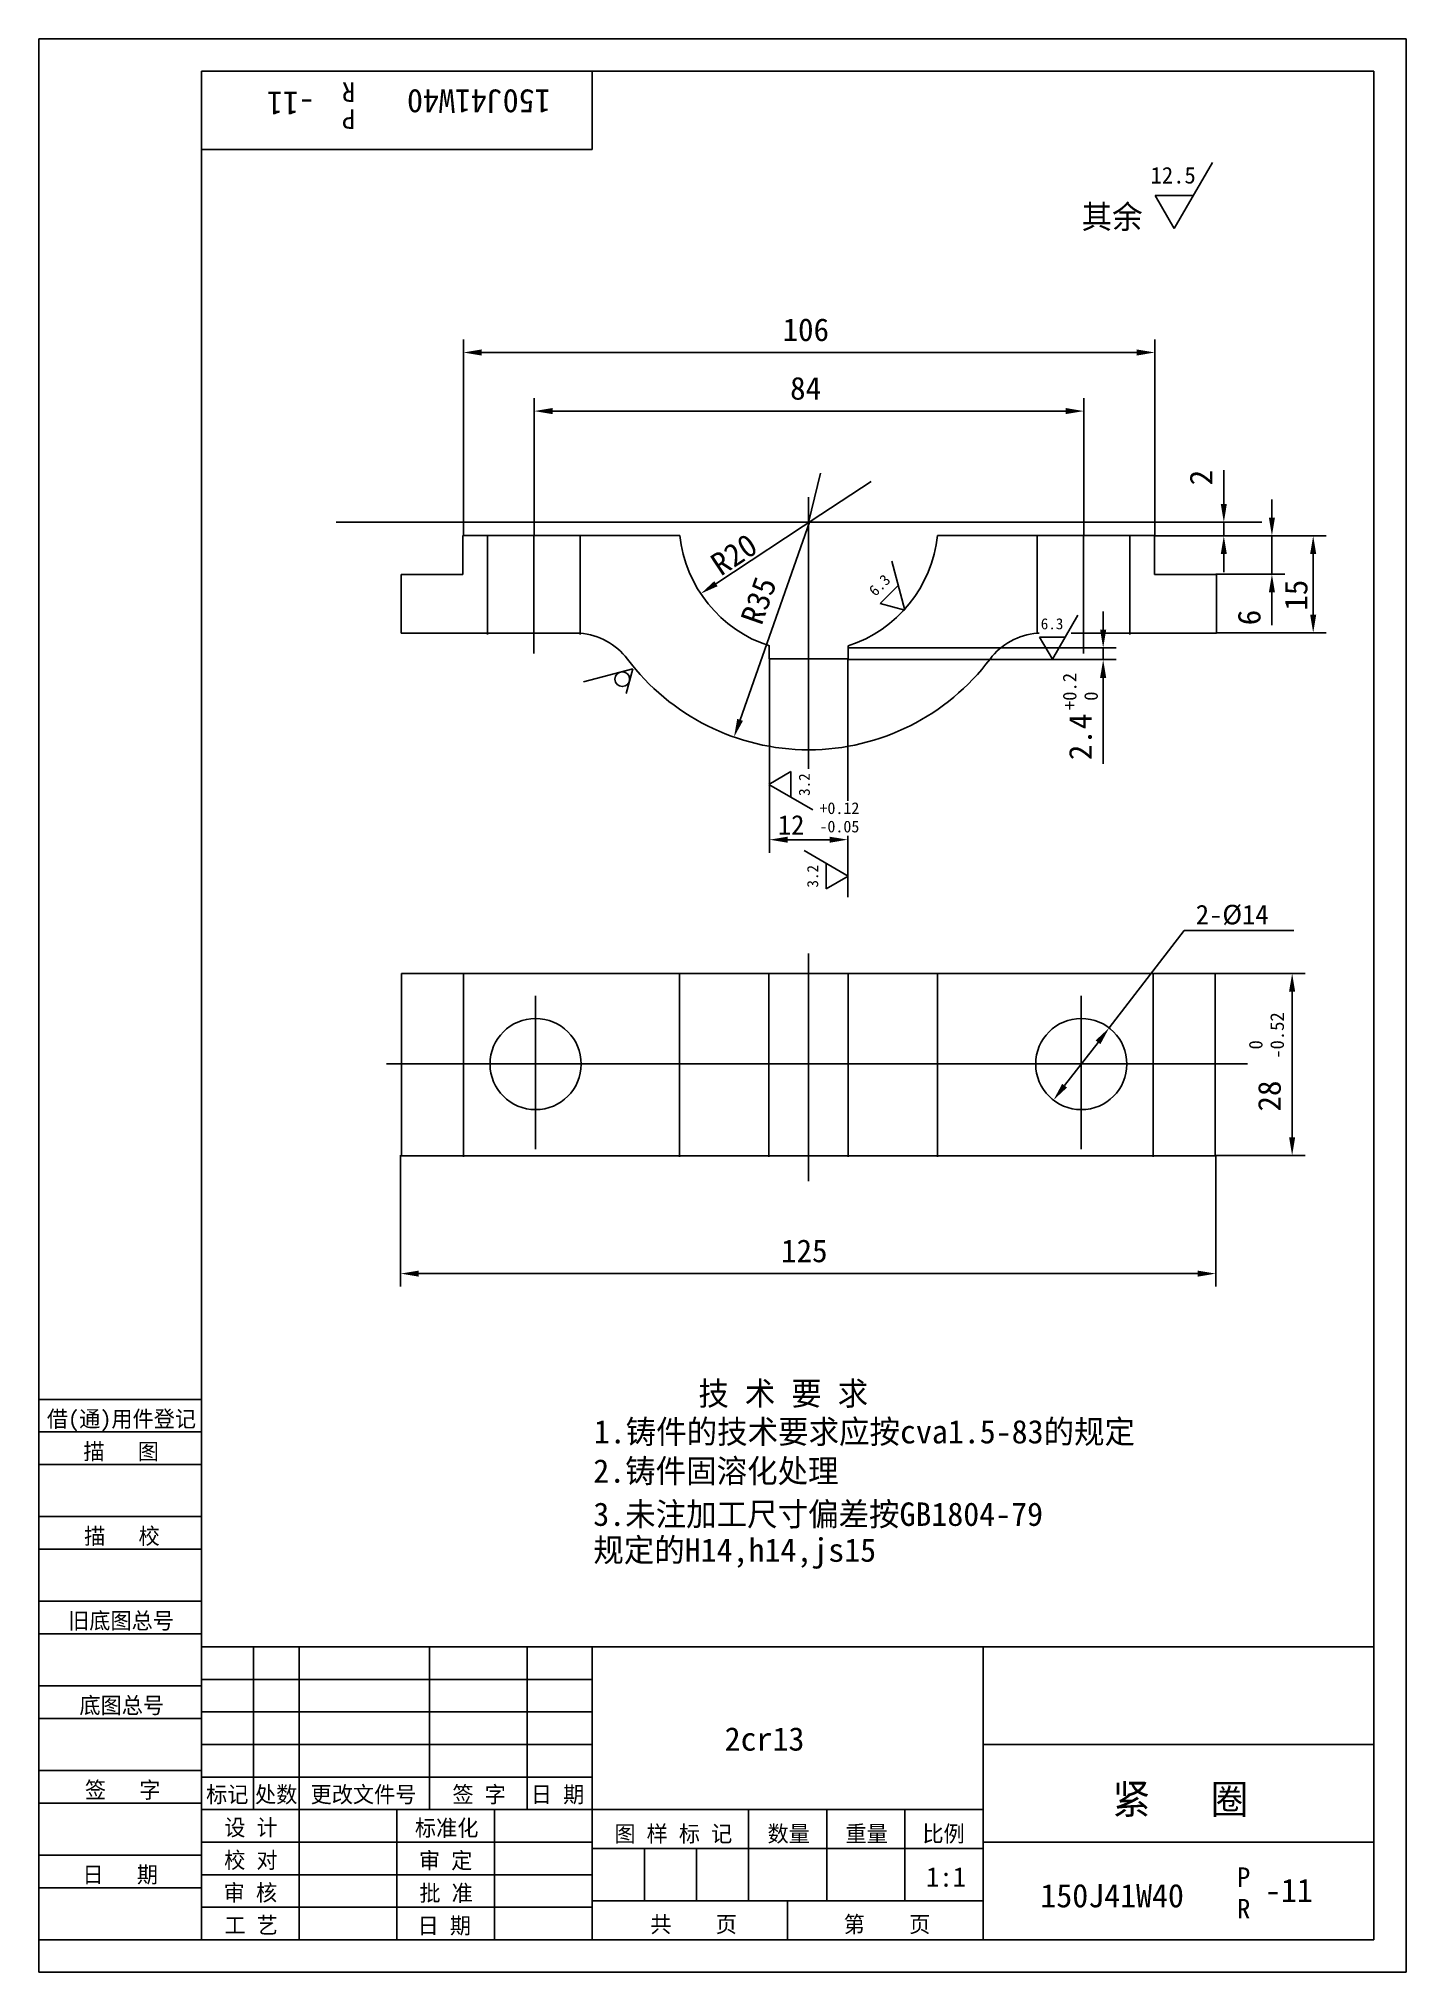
# Model space of a CAD drawing. Header units: metres. Extents: x 0 to 210, y 0 to 297.
import ezdxf

# ---------------------------------------------------------------- set-up
doc = ezdxf.new("R2010")
doc.units = ezdxf.units.M
for name, color, linetype in [('C', 6, 'Continuous'), ('D', 1, 'Continuous'), ('FL', 5, 'Continuous'), ('T', 7, 'Continuous'), ('TL', 4, 'Continuous')]:
    doc.layers.add(name, color=color, linetype=linetype)

# ---------------------------------------------------------------- blocks, each defined once
blk = doc.blocks.new('TUKUN4')
at = {"layer": 'FL'}
for p, q in [((0, 297), (0, 0)), ((210, 297), (0, 297)), ((210, 0), (210, 297)), ((0, 78), (25, 78)), ((0, 70), (25, 70)), ((0, 65), (25, 65)), ((0, 57), (25, 57)), ((0, 52), (25, 52)), ((33, 25), (33, 50)), ((40, 5), (40, 50)), ((60, 25), (60, 50)), ((75, 25), (75, 50)), ((25, 45), (85, 45)), ((0, 44), (25, 44)), ((0, 39), (25, 39)), ((25, 40), (85, 40)), ((25, 35), (85, 35)), ((0, 31), (25, 31)), ((25, 30), (85, 30)), ((0, 26), (25, 26)), ((70, 5), (70, 25)), ((0, 18), (25, 18)), ((25, 20), (85, 20)), ((25, 15), (85, 15)), ((0, 13), (25, 13)), ((25, 10), (85, 10)), ((0, 0), (210, 0))]:
    blk.add_line(p, q, dxfattribs=at)
at = {"layer": 'TL'}
for p, q in [((25, 5), (25, 292)), ((205, 292), (25, 292)), ((85, 292), (85, 280)), ((205, 5), (205, 292)), ((85, 280), (25, 280)), ((0, 88), (25, 88)), ((0, 83), (25, 83)), ((205, 50), (25, 50)), ((85, 5), (85, 50)), ((145, 5), (145, 50)), ((205, 35), (145, 35)), ((145, 25), (25, 25)), ((55, 5), (55, 25)), ((109, 11), (109, 25)), ((121, 11), (121, 25)), ((133, 11), (133, 25)), ((85, 19), (145, 19)), ((93, 11), (93, 19)), ((101, 11), (101, 19)), ((205, 20), (145, 20)), ((145, 11), (85, 11)), ((115, 5), (115, 11)), ((0, 5), (205, 5))]:
    blk.add_line(p, q, dxfattribs=at)
at = {"layer": 'T'}
for s, p in [('借(通)用件登记', (1.26, 83.76)), ('描   图', (6.86, 78.76)), ('描   校', (6.98, 65.76)), ('旧底图总号', (4.52, 52.76)), ('底图总号', (6.25, 39.76)), ('签   字', (7.1, 26.76)), ('标记', (25.71, 26.07)), ('处数', (33.22, 26.07)), ('更改文件号', (41.75, 26.07)), ('签 字', (63.53, 26.07)), ('日 期', (75.57, 26.07)), ('设 计', (28.5, 20.99)), ('标准化', (57.77, 20.93)), ('图 样 标 记', (88.4, 20.04)), ('数量', (111.92, 20.04)), ('重量', (123.88, 20.04)), ('比例', (135.7, 20.04)), ('校 对', (28.48, 15.99)), ('审 定', (58.39, 15.93)), ('日   期', (6.72, 13.76)), ('审 核', (28.41, 10.99)), ('批 准', (58.46, 10.93)), ('共    页', (93.91, 6.13)), ('第    页', (123.62, 6.13)), ('工 艺', (28.52, 5.99)), ('日 期', (58.18, 5.93))]:
    blk.add_text(s, height=2.5, dxfattribs=at).set_placement(p)

msp = doc.modelspace()

# ---------------------------------------------------------------- linework, layer by layer
at = {"layer": 'C'}
for p, q in [((118.22, 226.58), (118.22, 201.78)), ((68.4, 222.74), (45.68, 222.74)), ((68.4, 222.74), (187.82, 222.74)), ((76.03, 220.57), (76.03, 202.58)), ((160.44, 220.57), (160.44, 202.58)), ((118.22, 201.78), (118.22, 187.74)), ((118.22, 187.74), (118.22, 184.85)), ((118.22, 156.47), (118.22, 121.54)), ((76.3, 150), (76.3, 126.41)), ((160.09, 150), (160.09, 126.41)), ((53.43, 139.55), (185.62, 139.55))]:
    msp.add_line(p, q, dxfattribs=at)
at = {"layer": 'D'}
for p, q in [((180.22, 277.98), (174.37, 267.84)), ((174.37, 267.84), (171.44, 272.91)), ((171.44, 272.91), (177.3, 272.91)), ((65.21, 220.57), (65.21, 250.8)), ((171.39, 220.57), (171.39, 250.8)), ((68.01, 248.8), (168.59, 248.8)), ((76.1, 220.57), (76.1, 241.8)), ((160.49, 220.57), (160.49, 241.8)), ((78.9, 239.8), (157.69, 239.8)), ((118.22, 222.67), (120.06, 230.28)), ((120.1, 223.9), (127.83, 229)), ((181.98, 228.31), (181.98, 230.74)), ((181.98, 225.51), (181.98, 228.31)), ((189.36, 223.44), (189.36, 226.24)), ((104, 213.29), (120.1, 223.9)), ((107.7, 192.37), (118.36, 222.76)), ((171.41, 220.64), (183.98, 220.64)), ((181.98, 220.64), (181.98, 222.71)), ((183.98, 220.64), (191.36, 220.64)), ((189.36, 220.64), (189.36, 214.76)), ((191.36, 220.64), (197.7, 220.64)), ((181.98, 217.84), (181.98, 215.04)), ((195.7, 208.55), (195.7, 217.84)), ((130.98, 216.77), (133, 209.23)), ((180.75, 214.76), (191.36, 214.76)), ((129.23, 210.25), (131.99, 213)), ((189.36, 211.96), (189.36, 209.16)), ((133, 209.23), (129.23, 210.25)), ((159.55, 208.43), (155.65, 201.67)), ((163.45, 206.22), (163.45, 209.02)), ((189.36, 209.16), (189.36, 206.9)), ((153.7, 205.05), (157.6, 205.05)), ((155.65, 201.67), (153.7, 205.05)), ((180.75, 205.75), (197.7, 205.75)), ((124.2, 203.42), (165.45, 203.42)), ((163.45, 203.42), (163.45, 201.62)), ((83.67, 198.19), (91.21, 200.21)), ((91.21, 200.21), (90.2, 196.44)), ((112.22, 201.81), (112.22, 171.97)), ((124.2, 201.62), (165.45, 201.62)), ((124.23, 201.81), (124.23, 179.96)), ((163.45, 198.82), (163.45, 196.02)), ((163.45, 196.02), (163.45, 188.43)), ((163.45, 188.43), (163.45, 185.6)), ((112.1, 182.47), (115.48, 184.42)), ((115.48, 184.42), (115.48, 180.52)), ((118.86, 178.57), (112.1, 182.47)), ((115.02, 173.97), (121.43, 173.97)), ((117.54, 172.29), (124.3, 168.39)), ((124.23, 173.97), (124.23, 174.55)), ((124.23, 173.97), (124.23, 171.97)), ((120.92, 166.44), (120.92, 170.34)), ((124.23, 171.97), (124.23, 165.12)), ((124.3, 168.39), (120.92, 166.44)), ((167.78, 149.5), (175.87, 160)), ((175.87, 160), (192.74, 160)), ((180.69, 153.44), (194.47, 153.44)), ((164.37, 145.06), (167.78, 149.5)), ((192.47, 150.64), (192.47, 128.26)), ((162.66, 142.84), (157.53, 136.19)), ((55.57, 125.51), (55.57, 105.32)), ((180.69, 125.46), (194.47, 125.46)), ((180.75, 125.51), (180.75, 105.32)), ((58.37, 107.32), (177.95, 107.32))]:
    msp.add_line(p, q, dxfattribs=at)
msp.add_circle((89.61, 198.62), 1.13, dxfattribs=at)
for points in [[(68.01, 249.27), (68.01, 248.33), (65.21, 248.8)], [(168.59, 249.27), (168.59, 248.33), (171.39, 248.8)], [(78.9, 240.27), (78.9, 239.33), (76.1, 239.8)], [(157.69, 240.27), (157.69, 239.33), (160.49, 239.8)], [(181.51, 225.51), (182.44, 225.51), (181.98, 222.71)], [(188.9, 223.44), (189.83, 223.44), (189.36, 220.64)], [(181.51, 217.84), (182.44, 217.84), (181.98, 220.64)], [(195.23, 217.84), (196.17, 217.84), (195.7, 220.64)], [(188.9, 211.96), (189.83, 211.96), (189.36, 214.76)], [(104.25, 212.9), (103.74, 213.68), (101.66, 211.75)], [(195.23, 208.55), (196.17, 208.55), (195.7, 205.75)], [(162.98, 206.22), (163.92, 206.22), (163.45, 203.42)], [(162.98, 198.82), (163.92, 198.82), (163.45, 201.62)], [(108.14, 192.22), (107.26, 192.53), (106.77, 189.73)], [(115.02, 174.43), (115.02, 173.5), (112.22, 173.97)], [(121.43, 174.43), (121.43, 173.5), (124.23, 173.97)], [(192, 150.64), (192.93, 150.64), (192.47, 153.44)], [(163.03, 142.56), (162.29, 143.13), (164.37, 145.06)], [(157.9, 135.9), (157.16, 136.47), (155.82, 133.97)], [(192, 128.26), (192.93, 128.26), (192.47, 125.46)], [(58.37, 107.78), (58.37, 106.85), (55.57, 107.32)], [(177.95, 107.78), (177.95, 106.85), (180.75, 107.32)]]:
    msp.add_solid(points, dxfattribs=at)
at = {"layer": 'TL'}
for p, q in [((65.14, 220.7), (65.14, 214.7)), ((65.14, 220.7), (68.87, 220.7)), ((68.87, 220.7), (83.14, 220.7)), ((68.91, 205.46), (68.91, 220.7)), ((83.14, 220.7), (98.46, 220.7)), ((83.16, 205.46), (83.16, 220.7)), ((153.33, 220.7), (138.01, 220.7)), ((153.31, 205.67), (153.31, 220.7)), ((167.6, 220.7), (153.33, 220.7)), ((167.56, 205.46), (167.56, 220.7)), ((171.33, 220.7), (167.6, 220.7)), ((171.33, 220.7), (171.33, 214.7)), ((55.64, 214.7), (55.64, 205.7)), ((65.14, 214.7), (55.64, 214.7)), ((171.33, 214.7), (180.83, 214.7)), ((180.83, 214.7), (180.83, 205.7)), ((55.64, 205.7), (68.87, 205.7)), ((68.87, 205.7), (82.4, 205.7)), ((167.6, 205.7), (158.55, 205.7)), ((180.83, 205.7), (167.6, 205.7)), ((112.19, 203.73), (112.19, 201.74)), ((124.28, 203.73), (124.28, 201.74)), ((112.19, 201.74), (118.3, 201.74)), ((124.28, 201.74), (118.17, 201.74)), ((55.72, 153.42), (55.72, 125.42)), ((118.22, 153.42), (55.72, 153.42)), ((65.25, 153.37), (65.25, 125.28)), ((98.38, 153.37), (98.38, 125.28)), ((112.11, 153.37), (112.11, 125.28)), ((118.17, 153.42), (180.67, 153.42)), ((124.28, 153.37), (124.28, 125.28)), ((138.01, 153.37), (138.01, 125.28)), ((171.14, 153.37), (171.14, 125.28)), ((180.67, 153.42), (180.67, 125.42)), ((55.72, 125.42), (118.19, 125.42)), ((180.67, 125.42), (118.19, 125.42))]:
    msp.add_line(p, q, dxfattribs=at)
for centre in [(76.3, 139.51), (160.09, 139.51)]:
    msp.add_circle(centre, 7, dxfattribs=at)
for centre, radius, start, end in [((118.36, 222.76), 20, 185.91, 252.05), ((118.12, 222.76), 20, 287.95, 354.09), ((82.4, 195.7), 10, 85.73, 90), ((82.4, 195.7), 10, 36.97, 85.73), ((154.07, 195.7), 10, 94.27, 143.03), ((154.07, 195.7), 10, 92.52, 94.27), ((118.36, 222.76), 35, 216.97, 269.78), ((118.12, 222.76), 35, 270.22, 323.03)]:
    msp.add_arc(centre, radius, start, end, dxfattribs=at)

# ---------------------------------------------------------------- block references
at = {"layer": 'D'}
msp.add_blockref('TUKUN4', (0, 0), dxfattribs=at)

# ---------------------------------------------------------------- texts
for s, height, rotation, p in [('-11', 3.6, 180, (42.38, 288.87)), ('R', 3, 180, (48.61, 290.29)), ('150J41W40', 3.6, 180, (78.6, 289.2)), ('P', 3, 180, (48.61, 286.14)), ('2', 3.5, 90, (180.23, 228.4)), ('R20', 3.5, 33.4, (104.74, 214.36)), ('R35', 3.5, 70.67, (111, 206.75)), ('6.3', 1.7, 45, (128.48, 211.24)), ('15', 3.5, 90, (194.82, 209.14)), ('6', 3.5, 90, (187.61, 206.9)), ('+0.2', 2.1, 90, (159.35, 193.87)), (' 0', 2.1, 90, (162.64, 193.87)), ('2.4', 3.5, 90, (161.7, 186.18)), ('3.2', 1.7, 90, (118.41, 180.69)), ('3.2', 1.7, 90, (119.69, 166.61)), ('-0.52', 2.1, 90, (191.21, 140.32)), (' 0', 2.1, 90, (187.92, 140.32)), ('28', 3.5, 90, (190.72, 132.21))]:
    msp.add_text(s, height=height, rotation=rotation, dxfattribs=at).set_placement(p)
for s, height, p in [('12.5', 2.55, (170.73, 274.75)), ('其余', 3.6, (160.14, 267.84)), ('106', 3.5, (114.22, 250.55)), ('84', 3.5, (115.38, 241.55)), ('6.3', 1.7, (153.87, 206.28)), ('+0.12', 1.8, (119.89, 177.91)), ('12', 3, (113.5, 174.74)), ('-0.05', 1.8, (119.89, 175.09)), ('2-%%c14', 3, (177.67, 160.97)), ('125', 3.5, (113.99, 109.07)), ('技 术 要 求', 3.6, (101.3, 87.1)), ('1.铸件的技术要求应按cva1.5-83的规定', 3.6, (85.24, 81.24)), ('2.铸件固溶化处理', 3.6, (85.16, 75.21)), ('3.未注加工尺寸偏差按GB1804-79', 3.6, (85.16, 68.57)), ('规定的H14,h14,js15', 3.6, (85.16, 63.06)), ('2cr13', 3.6, (105.33, 34.05)), ('紧   圈', 4.5, (164.88, 24.35)), ('1:1', 3, (136.26, 13.15)), ('P', 3, (184.01, 13.12)), ('150J41W40', 3.6, (153.81, 9.98)), ('-11', 3.6, (188.3, 10.78)), ('R', 3, (184.01, 8.27))]:
    msp.add_text(s, height=height, dxfattribs=at).set_placement(p)

doc.saveas('drawing.dxf')
